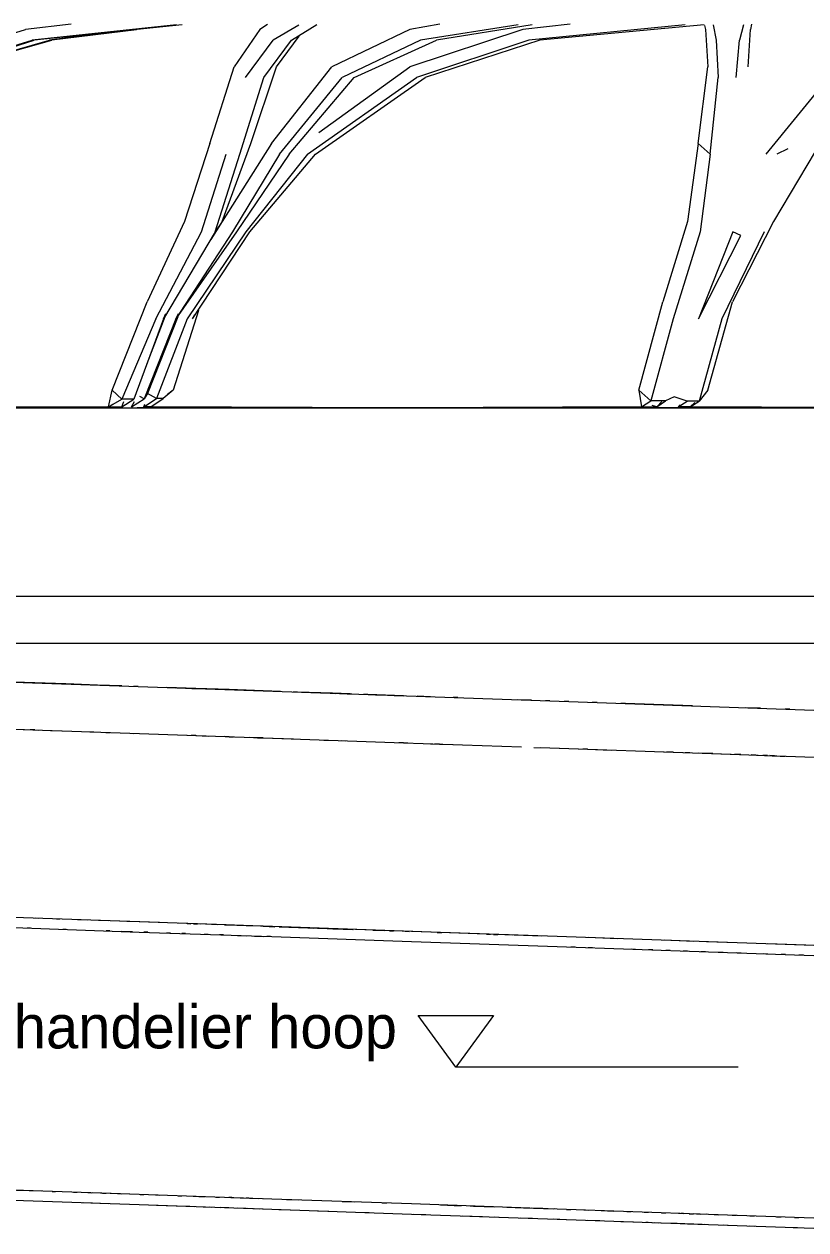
# Model space of a CAD drawing. Header units: metres. Extents: x 10 to 831, y 10 to 584.
# Drawn here: x 111.7 to 144.9, y 265.1 to 316.3 of the extents above; entities that cross this region are included whole.
import ezdxf
from ezdxf.enums import TextEntityAlignment as Align

# ---------------------------------------------------------------- set-up
doc = ezdxf.new("R2010")
doc.units = ezdxf.units.M
doc.layers.add('DIM', color=1, linetype='Continuous', lineweight=13)
doc.layers.add('VIS', color=8, linetype='Continuous', lineweight=13)

msp = doc.modelspace()

# ---------------------------------------------------------------- linework, layer by layer
at = {"layer": 'DIM'}
for p, q in [((78, 292), (302, 292)), ((142, 272), (130, 272))]:
    msp.add_line(p, q, dxfattribs=at)
msp.add_lwpolyline([(128.4, 274.2), (131.6, 274.2), (130, 272), (128.4, 274.2)], dxfattribs=at)
at = {"layer": 'VIS'}
for p, q in [((106.482, 314.4828), (111.7248, 316.0728)), ((113.6616, 316.3028), (111.7248, 316.0728)), ((118.1352, 316.2716), (112.004, 315.6228)), ((118.3708, 316.2716), (112.0848, 315.6228)), ((116.4332, 316.066), (112.8324, 315.6228)), ((121.6748, 316.0728), (120.5844, 314.4828)), ((121.9996, 316.2852), (121.6748, 316.0728)), ((123.3264, 316.2632), (122.2348, 315.6228)), ((123.0228, 315.6228), (124.0988, 316.2856)), ((128.0516, 316.0728), (124.7376, 314.4828)), ((132.8532, 316.0728), (128.0484, 314.4828)), ((129.3228, 316.3028), (128.0516, 316.0728)), ((132.6448, 316.2716), (128.5, 315.6228)), ((133.248, 316.2716), (129.1772, 315.6228)), ((134.8572, 316.3028), (132.8532, 316.0728)), ((139.7472, 316.274), (133.0984, 315.6228)), ((140.5436, 316.276), (133.5636, 315.6228)), ((140.5648, 316.2452), (140.6, 316.0728)), ((140.6, 316.0728), (140.7028, 314.4828)), ((140.9384, 316.276), (141.062, 315.6228)), ((142.218, 316.2716), (142.0496, 315.6228)), ((142.412, 314.4828), (142.5212, 316.0728)), ((142.5668, 316.3028), (142.5212, 316.0728)), ((106.7448, 314.032), (112.004, 315.6228)), ((107.0424, 314.032), (112.0848, 315.6228)), ((107.1992, 314.032), (112.7384, 315.6228)), ((107.2284, 314.032), (112.8324, 315.6228)), ((115.1696, 315.9408), (112.7384, 315.6228)), ((121.0592, 314.032), (122.2348, 315.6228)), ((121.8464, 314.032), (123.0228, 315.6228)), ((122.3752, 314.4828), (123.3412, 315.7888)), ((128.5, 315.6228), (125.1756, 314.032)), ((125.6848, 314.032), (129.1772, 315.6228)), ((133.0984, 315.6228), (128.3308, 314.032)), ((133.5636, 315.6228), (128.6916, 314.032)), ((141.062, 315.6228), (141.1444, 314.032)), ((141.9144, 314.032), (142.0496, 315.6228)), ((119.5428, 311.2288), (120.5844, 314.4828)), ((121.286, 311.2288), (122.3752, 314.4828)), ((122.1632, 311.2288), (124.7376, 314.4828)), ((124.1772, 311.6936), (128.0484, 314.4828)), ((140.3012, 311.2288), (140.7028, 314.4828)), ((120.82, 310.7784), (121.8464, 314.032)), ((122.5088, 310.7784), (125.1756, 314.032)), ((122.916, 310.7784), (125.6848, 314.032)), ((123.7004, 310.7784), (128.3308, 314.032)), ((124.0448, 310.7784), (128.6916, 314.032)), ((140.8036, 310.7784), (141.1444, 314.032)), ((143.1796, 310.7784), (145.8392, 314.032)), ((119.5428, 311.2288), (118.4724, 307.924)), ((122.1632, 311.2288), (120.0692, 307.924)), ((120.0692, 307.924), (121.286, 311.2288)), ((140.3012, 311.2288), (139.848, 307.924)), ((140.8036, 310.7784), (140.3012, 311.2288)), ((145.2604, 310.8984), (143.5, 307.924)), ((144.1036, 311.0016), (143.6408, 310.7784)), ((119.1928, 307.474), (120.248, 310.7784)), ((119.782, 307.474), (120.82, 310.7784)), ((122.5088, 310.7784), (120.5124, 307.474)), ((122.916, 310.7784), (120.6768, 307.474)), ((123.7004, 310.7784), (121.0748, 307.474)), ((121.2536, 307.474), (124.0448, 310.7784)), ((140.8036, 310.7784), (140.3816, 307.474)), ((118.4724, 307.924), (116.8908, 304.5088)), ((120.0692, 307.924), (119.5916, 307.1544)), ((120.0692, 307.924), (119.782, 307.474)), ((139.848, 307.924), (138.7892, 304.5088)), ((143.5, 307.924), (141.7476, 304.5088)), ((117.2576, 303.7804), (119.1928, 307.474)), ((119.782, 307.474), (117.578, 303.7804)), ((120.5124, 307.474), (118.1, 303.7804)), ((120.6768, 307.474), (118.1, 303.7804)), ((121.0748, 307.474), (118.5816, 303.7804)), ((118.8188, 303.7804), (121.2536, 307.474)), ((140.3816, 307.474), (139.2312, 303.7804)), ((141.7648, 307.474), (140.3144, 303.7804)), ((140.3144, 303.7804), (142.1012, 307.3284)), ((143.092, 307.474), (141.2936, 303.7804)), ((142.1012, 307.3284), (141.7648, 307.474)), ((115.3984, 300.7504), (116.8908, 304.5088)), ((137.7696, 300.7504), (138.7892, 304.5088)), ((140.7, 300.7504), (141.7476, 304.5088)), ((117.2576, 303.7804), (115.8068, 300.3728)), ((117.578, 303.7804), (116.3196, 300.3672)), ((118.1, 303.7804), (116.7584, 300.382)), ((117.638, 303.8672), (116.8708, 301.8676)), ((118.1832, 303.8692), (116.9056, 300.6164)), ((118.5816, 303.7804), (117.2844, 300.404)), ((117.578, 303.7804), (117.678, 304.0056)), ((119.0732, 304.1328), (117.9932, 300.7504)), ((118.1, 303.7804), (118.2128, 304.0056)), ((118.8188, 303.7804), (118.9124, 303.9624)), ((139.2312, 303.7804), (138.278, 300.3052)), ((141.2936, 303.7804), (140.3436, 300.2908)), ((115.24, 300.0516), (115.3984, 300.7504)), ((115.3984, 300.7504), (115.8068, 300.3728)), ((116.9056, 300.6164), (116.7584, 300.382)), ((117.2844, 300.404), (116.9056, 300.6164)), ((117.9932, 300.7504), (117.5724, 300.406)), ((117.9932, 300.7504), (117.7564, 300.5756)), ((137.7696, 300.7504), (137.8884, 300.0516)), ((137.7696, 300.7504), (138.278, 300.3052)), ((140.7, 300.7504), (140.3436, 300.2908)), ((115.24, 300.0516), (115.8068, 300.3728)), ((115.24, 300.0516), (115.4236, 300.164)), ((116.3196, 300.3672), (115.8068, 300.3728)), ((115.8128, 300.0516), (116.3196, 300.3672)), ((115.8128, 300.0516), (115.894, 300.2768)), ((116.218, 300.0516), (116.7584, 300.382)), ((116.218, 300.0516), (116.3492, 300.2768)), ((116.7584, 300.382), (116.5704, 300.4888)), ((116.7432, 300.0516), (117.2844, 300.404)), ((116.7432, 300.0516), (116.7904, 300.164)), ((117.0448, 300.0516), (117.5724, 300.406)), ((117.5724, 300.406), (117.2844, 300.404)), ((137.8884, 300.0516), (138.278, 300.3052)), ((138.9108, 300.3), (138.278, 300.3052)), ((138.5376, 300.0516), (138.3408, 300.108)), ((138.5376, 300.0516), (138.9108, 300.3)), ((138.5376, 300.0516), (138.7516, 300.2768)), ((139.2784, 300.4724), (138.9108, 300.3)), ((139.8256, 300.292), (139.2784, 300.4724)), ((139.448, 300.0516), (139.8256, 300.292)), ((139.448, 300.0516), (139.524, 300.1268)), ((140.3436, 300.2908), (139.8256, 300.292)), ((139.9616, 300.0516), (140.3436, 300.2908)), ((139.9616, 300.0516), (140.146, 300.2264)), ((115.24, 300.0516), (103.342, 300.0004)), ((105.9044, 300), (115.0468, 300)), ((114.7816, 300), (110.804, 300)), ((110.804, 300), (114.9344, 300)), ((115.0468, 300), (125.4712, 300)), ((115.24, 300.0516), (115.8128, 300.0516)), ((121.8188, 300), (116.4644, 300)), ((116.6172, 300), (121.8188, 300)), ((117.0448, 300.0516), (116.7432, 300.0516)), ((127.3188, 300.0016), (117.0448, 300.0516)), ((121.8188, 300), (121.6612, 300)), ((125.2024, 300), (121.8188, 300)), ((121.8188, 300), (125.3716, 300)), ((125.4712, 300), (137, 300)), ((134, 300), (126.3868, 300)), ((126.556, 300), (134, 300)), ((137.8884, 300.0516), (127.8012, 300.0008)), ((134, 300), (133.8272, 300)), ((147.1396, 300), (134, 300)), ((134, 300), (147.1396, 300)), ((137, 300), (149.4356, 300)), ((137.8884, 300.0516), (138.5376, 300.0516)), ((139.9616, 300.0516), (139.448, 300.0516)), ((148.9616, 300), (139.9616, 300.0516)), ((115.0468, 290), (105.9044, 290)), ((125.4712, 290), (115.0468, 290)), ((137, 290), (125.4712, 290)), ((149.4356, 290), (137, 290)), ((110.804, 288.372), (121.8188, 287.9864)), ((112.112, 288.326), (110.804, 288.372)), ((111.7196, 288.34), (112.112, 288.326)), ((113.436, 288.2796), (112.112, 288.326)), ((114.784, 288.2324), (113.436, 288.2796)), ((115.81, 288.1968), (114.784, 288.2324)), ((116.4992, 288.1724), (116.3256, 288.1788)), ((118.948, 288.0868), (117.716, 288.13)), ((117.9044, 288.1232), (118.1036, 288.1164)), ((118.5108, 288.102), (118.7096, 288.0952)), ((118.7912, 288.0924), (118.9892, 288.0852)), ((120.376, 288.0368), (118.948, 288.0868)), ((121.82, 287.9864), (120.376, 288.0368)), ((121.8188, 287.9864), (134, 287.56)), ((122.55, 287.9608), (121.82, 287.9864)), ((123.28, 287.9352), (123.0976, 287.9416)), ((124.764, 287.8832), (123.28, 287.9352)), ((124.3668, 287.8972), (124.764, 287.8832)), ((124.6684, 287.8868), (124.8676, 287.8796)), ((125.512, 287.8572), (124.764, 287.8832)), ((125.3896, 287.8612), (125.5884, 287.8544)), ((126.26, 287.8308), (126.0728, 287.8376)), ((127.776, 287.778), (126.26, 287.8308)), ((126.5828, 287.8196), (126.7816, 287.8128)), ((127.3784, 287.7916), (127.776, 287.778)), ((128.9248, 287.7376), (128.3504, 287.7576)), ((130.082, 287.6972), (129.8884, 287.704)), ((133.21, 287.5876), (132.6176, 287.6084)), ((134, 287.56), (133.8024, 287.5668)), ((134, 287.56), (147.1396, 287.1)), ((134.798, 287.532), (134.5984, 287.5392)), ((135.998, 287.49), (135.7972, 287.4972)), ((137.204, 287.448), (137.0032, 287.4548)), ((138.828, 287.3912), (137.204, 287.448)), ((140.0552, 287.348), (138.828, 287.3912)), ((142.944, 287.2468), (142.32, 287.2688)), ((144.1952, 287.2032), (143.9856, 287.2104)), ((110.804, 286.372), (116.1532, 286.1848)), ((110.804, 286.372), (112.112, 286.326)), ((112.112, 286.326), (111.9156, 286.3328)), ((112.112, 286.326), (112.2776, 286.3204)), ((112.774, 286.3028), (113.2704, 286.2856)), ((114.4468, 286.2444), (114.6156, 286.2384)), ((115.126, 286.2204), (115.2968, 286.2148)), ((116.152, 286.1848), (116.3256, 286.1788)), ((116.1532, 286.1848), (121.8188, 285.9864)), ((118.596, 286.0992), (118.948, 286.0868)), ((118.948, 286.0868), (118.75, 286.0936)), ((118.948, 286.0868), (119.4836, 286.068)), ((120.376, 286.0368), (120.178, 286.0436)), ((120.376, 286.0368), (120.5564, 286.0304)), ((121.82, 285.9864), (121.2248, 286.0072)), ((121.4588, 285.9988), (121.82, 285.9864)), ((121.5752, 285.9948), (121.8188, 285.9864)), ((121.8188, 285.9864), (127.776, 285.778)), ((121.82, 285.9864), (123.0976, 285.9416)), ((124.3932, 285.8964), (124.5784, 285.8896)), ((125.138, 285.87), (125.3248, 285.8636)), ((127.776, 285.778), (127.5772, 285.7848)), ((127.776, 285.778), (132.79, 285.6024)), ((127.776, 285.778), (127.9676, 285.7712)), ((128.9248, 285.7376), (129.308, 285.7244)), ((129.308, 285.7244), (129.1088, 285.7312)), ((129.308, 285.7244), (129.8884, 285.704)), ((133.3084, 285.5844), (134, 285.56)), ((133.6052, 285.574), (134, 285.56)), ((134, 285.56), (140.4636, 285.3336)), ((134, 285.56), (135.596, 285.504)), ((135.596, 285.504), (135.3964, 285.5112)), ((135.596, 285.504), (136.6012, 285.4688)), ((138.828, 285.3912), (140.464, 285.3336)), ((139.1424, 285.38), (138.9424, 285.3872)), ((139.238, 285.3768), (139.038, 285.3836)), ((139.942, 285.352), (139.7424, 285.3592)), ((140.914, 285.318), (140.3148, 285.3388)), ((140.4636, 285.3336), (147.1396, 285.1)), ((140.464, 285.3336), (142.112, 285.276)), ((140.8384, 285.3208), (140.6384, 285.3276)), ((142.0388, 285.2788), (141.8388, 285.2856)), ((142.112, 285.276), (141.9124, 285.2832)), ((142.112, 285.276), (143.776, 285.218)), ((142.7412, 285.254), (142.5416, 285.2612)), ((143.2388, 285.2368), (143.0388, 285.2436)), ((143.5412, 285.226), (143.3412, 285.2332)), ((143.776, 285.218), (143.9856, 285.2104)), ((116.5488, 278.1708), (111.2284, 278.3572)), ((112.29, 278.32), (112.1412, 278.3252)), ((113.1816, 278.2888), (113.0328, 278.294)), ((114.37, 278.2472), (113.9244, 278.2628)), ((115.2616, 278.216), (114.816, 278.2316)), ((116.1532, 278.1848), (115.7076, 278.2004)), ((116.1532, 278.1848), (116.0212, 278.1892)), ((117.4124, 278.1404), (116.1532, 278.1848)), ((122.184, 277.9736), (116.5488, 278.1708)), ((120.2448, 278.0416), (118.1992, 278.1132)), ((118.5856, 278.0996), (118.7412, 278.094)), ((118.86, 278.09), (119.0244, 278.084)), ((119.0184, 278.0844), (118.8968, 278.0888)), ((119.14, 278.08), (119.0184, 278.0844)), ((111.2284, 277.9292), (116.5488, 277.7428)), ((111.9372, 277.904), (111.7856, 277.9096)), ((113.4532, 277.8512), (113.3016, 277.8564)), ((115.308, 277.7864), (115.1472, 277.792)), ((116.2712, 277.7524), (115.7896, 277.7692)), ((116.5488, 277.7428), (122.184, 277.5456)), ((116.9132, 277.73), (116.7528, 277.7356)), ((117.8768, 277.6964), (117.716, 277.702)), ((118.5188, 277.674), (118.3584, 277.6796)), ((119.482, 277.64), (119.3216, 277.6456)), ((119.7488, 278.0588), (119.6272, 278.0632)), ((119.8708, 278.0544), (119.7488, 278.0588)), ((120.1244, 277.6176), (119.9636, 277.6232)), ((120.1748, 278.044), (120.6676, 278.0268)), ((120.4796, 278.0332), (120.3576, 278.0376)), ((120.6012, 278.0288), (120.4796, 278.0332)), ((121.8188, 277.9864), (120.7172, 278.0248)), ((120.7228, 277.5968), (121.088, 277.584)), ((121.21, 278.0076), (121.088, 278.012)), ((121.3316, 278.0032), (121.21, 278.0076)), ((121.4536, 277.5712), (121.8188, 277.5584)), ((121.8188, 277.9864), (121.6968, 277.9908)), ((121.818, 277.9864), (122.3112, 277.9692)), ((127.776, 277.778), (121.8188, 277.9864)), ((122.184, 277.9736), (121.8188, 277.9864)), ((128.1096, 277.766), (122.184, 277.9736)), ((122.4936, 277.9628), (124.946, 277.8768)), ((123.4612, 277.9288), (123.9544, 277.9116)), ((124.776, 277.8828), (125.6344, 277.8528)), ((125.4512, 277.8592), (125.622, 277.8532)), ((126.476, 277.8232), (126.9884, 277.8056)), ((127.1796, 277.7988), (127.3512, 277.7928)), ((133.6544, 277.572), (127.776, 277.778)), ((127.8424, 277.7756), (128.0132, 277.7696)), ((134.3, 277.5496), (128.1096, 277.766)), ((129.2088, 277.7276), (129.3796, 277.7216)), ((129.24, 277.7268), (129.4116, 277.7204)), ((131.3, 277.6544), (131.4784, 277.6484)), ((131.6, 277.644), (131.7772, 277.6376)), ((132.4, 277.616), (132.3, 277.6196)), ((122.1336, 277.5472), (121.9648, 277.5532)), ((122.184, 277.5456), (128.1096, 277.338)), ((128.1096, 277.338), (134.3, 277.1216)), ((140.7292, 277.3244), (134.3, 277.5496)), ((134.3, 277.1216), (140.7292, 276.8964)), ((135.07, 277.0944), (134.8868, 277.1008)), ((136.8728, 277.4596), (135.616, 277.5036)), ((135.8028, 277.0688), (135.6196, 277.0752)), ((140.1044, 277.3464), (138.8476, 277.3904)), ((141.9472, 277.282), (140.6492, 277.3272)), ((147.3692, 277.092), (140.7292, 277.3244)), ((145.2852, 277.1652), (143.2452, 277.2364)), ((137.6344, 277.0048), (137.4512, 277.0112)), ((138.3668, 276.9792), (138.1836, 276.9856)), ((139.0996, 276.9536), (138.9164, 276.96)), ((139.8444, 276.9276), (139.6552, 276.934)), ((140.6008, 276.9008), (140.4116, 276.9076)), ((140.7292, 276.8964), (147.3692, 276.664)), ((141.3576, 276.8744), (141.1684, 276.8812)), ((142.1144, 276.848), (141.9252, 276.8548)), ((143.2492, 276.8084), (143.06, 276.8148)), ((144.006, 276.7816), (143.8168, 276.7884)), ((144.7628, 276.7552), (144.5736, 276.762)), ((116.5488, 266.5988), (111.2284, 266.7852)), ((111.2284, 266.3572), (116.5488, 266.1708)), ((111.3308, 266.7816), (112.392, 266.7444)), ((112.8468, 266.7284), (112.9984, 266.7232)), ((113.7564, 266.6964), (113.908, 266.6912)), ((114.3628, 266.6752), (114.514, 266.67)), ((116.5488, 266.5988), (114.5708, 266.668)), ((114.9868, 266.6536), (115.1472, 266.648)), ((115.6292, 266.6308), (115.7896, 266.6252)), ((122.184, 266.4016), (116.5488, 266.5988)), ((116.5924, 266.5972), (116.7528, 266.5916)), ((117.2344, 266.5748), (117.3952, 266.5692)), ((118.1976, 266.5412), (118.3584, 266.5356)), ((118.84, 266.5188), (119.3216, 266.5016)), ((119.8032, 266.4848), (119.9636, 266.4792)), ((120.4796, 266.4612), (120.3576, 266.4656)), ((120.4452, 266.4624), (121.6272, 266.4212)), ((121.21, 266.4356), (121.088, 266.44)), ((122.184, 266.4016), (121.8188, 266.4144)), ((128.1096, 266.194), (122.184, 266.4016)), ((122.8088, 266.3796), (123.3152, 266.362)), ((125.1724, 266.2968), (125.6788, 266.2792)), ((114.1556, 266.2544), (115.2496, 266.2164)), ((114.1752, 266.254), (114.5708, 266.24)), ((116.5488, 266.1708), (122.184, 265.9736)), ((117.2812, 266.1452), (118.5312, 266.1016)), ((118.5312, 266.1016), (118.6956, 266.0956)), ((118.5312, 266.1016), (118.8968, 266.0888)), ((119.262, 266.076), (119.6272, 266.0632)), ((119.5176, 266.0668), (120.0104, 266.0496)), ((119.9924, 266.0504), (120.3576, 266.0376)), ((120.7228, 266.0248), (121.088, 266.012)), ((121.1608, 266.0092), (121.6536, 265.992)), ((121.4536, 265.9992), (121.8188, 265.9864)), ((122.184, 265.9736), (128.1096, 265.766)), ((122.4752, 265.9632), (122.9684, 265.946)), ((124.1188, 265.906), (124.6116, 265.8884)), ((126.1496, 265.8348), (126.3212, 265.8288)), ((126.8756, 266.2372), (127.052, 266.2312)), ((134.3, 265.9776), (128.1096, 266.194)), ((129.3448, 266.1508), (130.2264, 266.12)), ((130.6064, 266.1068), (130.7832, 266.1004)), ((130.7556, 266.1016), (131.6376, 266.0708)), ((132.1664, 266.052), (132.872, 266.0276)), ((132.872, 266.0276), (134.154, 265.9828)), ((133.7, 265.9984), (133.2, 266.016)), ((134.3, 265.9776), (134.2, 265.9812)), ((140.7292, 265.7524), (134.3, 265.9776)), ((134.7036, 265.9632), (134.8868, 265.9568)), ((135.4364, 265.9376), (135.6196, 265.9312)), ((136.1688, 265.912), (136.7184, 265.8928)), ((137.268, 265.8736), (137.4512, 265.8672)), ((138.0004, 265.848), (138.1836, 265.8416)), ((138.7332, 265.8224), (138.9164, 265.816)), ((139.466, 265.7968), (139.6552, 265.79)), ((139.6676, 265.7896), (139.5792, 265.7928)), ((128.1096, 265.766), (134.3, 265.5496)), ((128.2096, 265.7628), (128.7248, 265.7448)), ((130.27, 265.6904), (131.1284, 265.6604)), ((131.6564, 265.642), (131.8348, 265.6356)), ((132.7264, 265.6044), (133.2612, 265.586)), ((133.9, 265.5636), (134.3, 265.5496)), ((134.1528, 265.5548), (134.6876, 265.536)), ((134.3, 265.5496), (140.7292, 265.3244)), ((135.5792, 265.5048), (136.114, 265.486)), ((137.0056, 265.4548), (137.5404, 265.436)), ((138.0752, 265.4172), (138.6276, 265.398)), ((138.0752, 265.4172), (138.1636, 265.4144)), ((138.4292, 265.4048), (138.6944, 265.3956)), ((139.1368, 265.3804), (139.402, 265.3708)), ((139.1804, 265.3788), (139.7328, 265.3592)), ((139.8444, 265.3556), (140.11, 265.346)), ((139.9168, 265.7808), (140.1008, 265.7744)), ((140.3752, 265.7648), (140.11, 265.774)), ((140.2224, 265.7704), (140.4116, 265.7636)), ((140.2852, 265.34), (140.4692, 265.3336)), ((140.552, 265.3308), (140.7292, 265.3244)), ((140.7292, 265.7524), (140.6404, 265.7556)), ((147.3692, 265.52), (140.7292, 265.7524)), ((140.7292, 265.3244), (147.3692, 265.092)), ((140.9792, 265.7436), (141.1684, 265.7372)), ((141.39, 265.3012), (141.574, 265.2948)), ((141.736, 265.7172), (141.9252, 265.7108)), ((142.4928, 265.6908), (142.682, 265.684)), ((143.6276, 265.6512), (143.8168, 265.6444)), ((144.3844, 265.6244), (144.5736, 265.618)), ((142.4948, 265.2628), (142.6792, 265.2564)), ((144.3364, 265.1984), (144.5204, 265.1916))]:
    msp.add_line(p, q, dxfattribs=at)

# ---------------------------------------------------------------- texts
at = {"layer": 'DIM'}
msp.add_text('+3.650 chandelier hoop', height=1.84, dxfattribs=at).set_placement((127.5, 272.8), align=Align.RIGHT)

doc.saveas('drawing.dxf')
